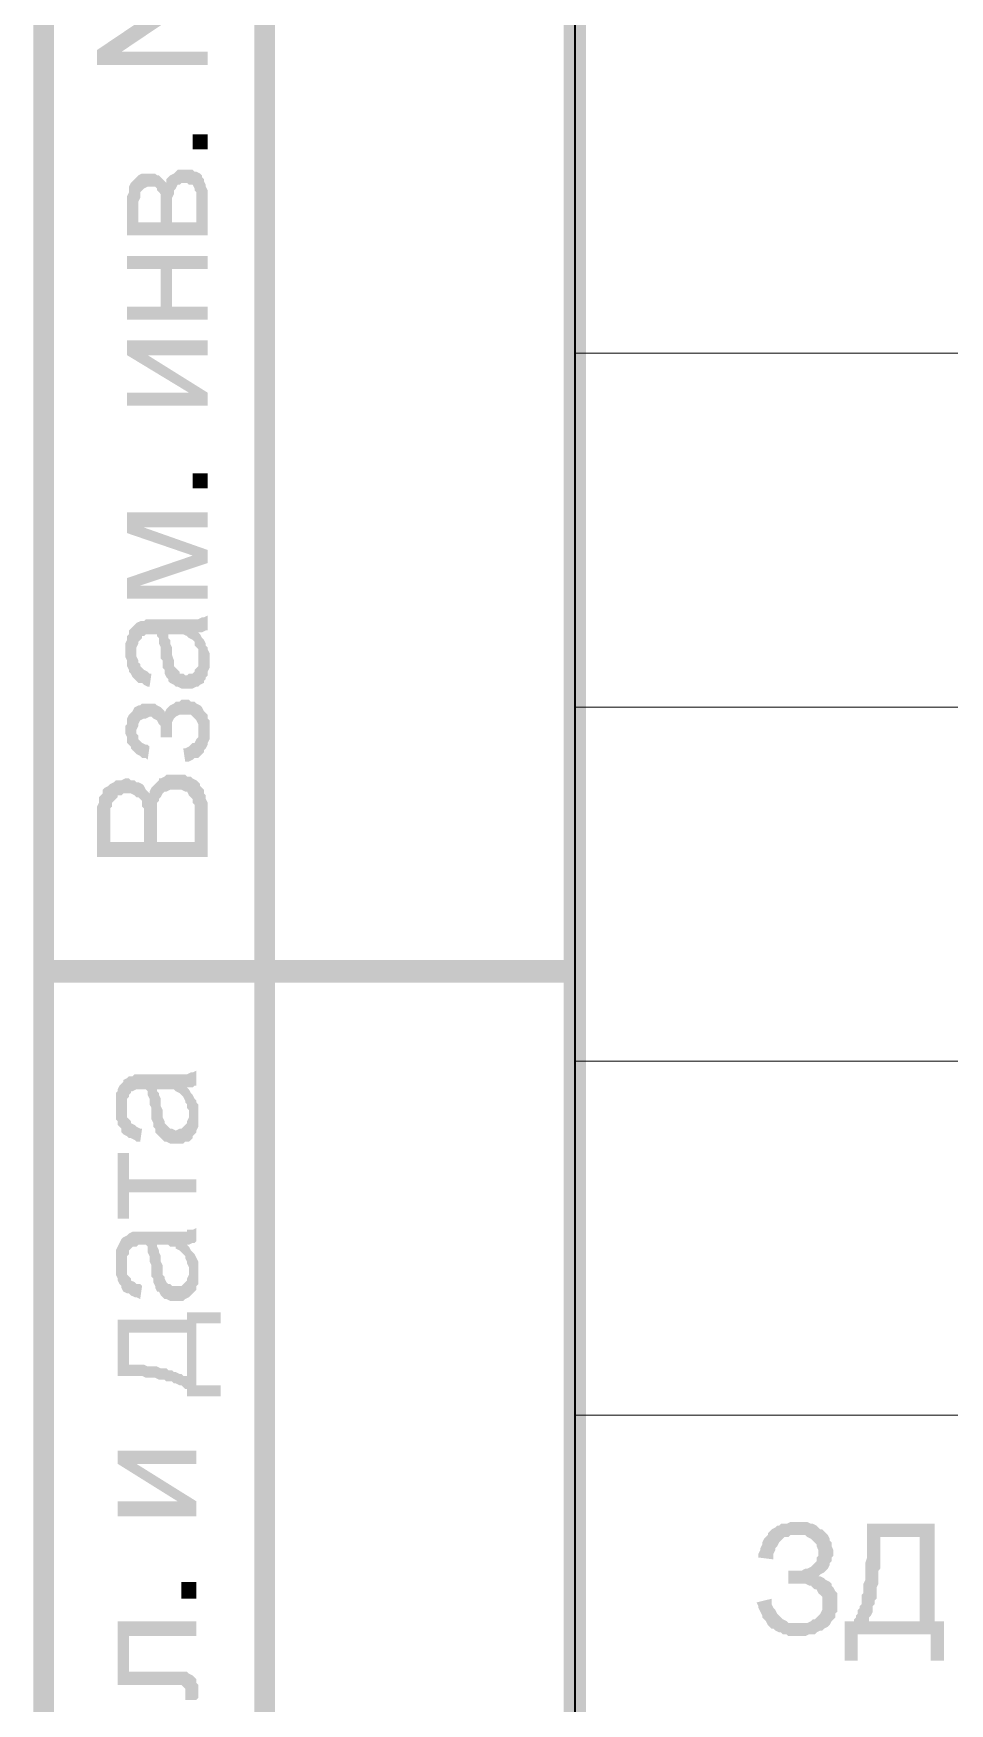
# Model space of a CAD drawing. Header units: millimetres. Extents: x -383313 to -161684, y -117025 to 99224.
# Drawn here: x -373186 to -371115, y -32734 to -28959 of the extents above; entities that cross this region are included whole.
import ezdxf

# ---------------------------------------------------------------- set-up
doc = ezdxf.new("R2010")
doc.units = ezdxf.units.MM
doc.header["$MEASUREMENT"] = 0
doc.layers.add('PDF_Geometry', color=7, linetype='Continuous')
doc.layers.add('PDF_Solid Fills', color=7, linetype='Continuous')

# ---------------------------------------------------------------- blocks, each defined once
blk = doc.blocks.new('A$Cf5759c35')
at = {"layer": 'PDF_Solid Fills'}
for points in [[(-14579.6, -10731.5), (-14579.6, -10765.4), (-14329.8, -10765.4), (-14329.8, -10735.7), (-14524.6, -10735.7)], [(-14511.9, -11078.6), (-14511.9, -11150.6), (-14329.8, -11150.6), (-14329.8, -11065.9), (-14329.8, -11065.9), (-14329.8, -11057.5), (-14329.8, -11049), (-14334.1, -11040.5), (-14334.1, -11036.3), (-14338.3, -11027.8), (-14338.3, -11023.6), (-14342.5, -11019.4), (-14342.5, -11015.1), (-14346.8, -11010.9), (-14355.2, -11006.7), (-14355.2, -11121), (-14410.3, -11121), (-14410.3, -11082.9), (-14414.5, -11015.1), (-14418.7, -11019.4), (-14423, -11023.6), (-14423, -11032.1), (-14427.2, -11027.8), (-14431.4, -11023.6), (-14435.7, -11121), (-14486.5, -11121), (-14486.5, -11087.1), (-14490.7, -11019.4), (-14494.9, -11023.6), (-14499.2, -11027.8), (-14503.4, -11032.1), (-14507.6, -11040.5), (-14507.6, -11044.8), (-14507.6, -11049), (-14507.6, -11053.2), (-14511.9, -11061.7), (-14511.9, -11070.2)], [(-14490.7, -11019.4), (-14486.5, -11087.1), (-14486.5, -11074.4), (-14482.2, -11065.9), (-14482.2, -11061.7), (-14482.2, -11053.2), (-14478, -11049), (-14478, -11049), (-14473.8, -11044.8), (-14465.3, -11040.5), (-14461.1, -11040.5), (-14456.8, -11040.5), (-14448.4, -11040.5), (-14444.1, -11044.8), (-14444.1, -11049), (-14439.9, -11053.2), (-14435.7, -11057.5), (-14435.7, -11061.7), (-14435.7, -11070.2), (-14435.7, -11078.6), (-14435.7, -11087.1), (-14435.7, -11121), (-14431.4, -11023.6), (-14435.7, -11019.4), (-14439.9, -11015.1), (-14444.1, -11015.1), (-14448.4, -11010.9), (-14456.8, -11010.9), (-14461.1, -11010.9), (-14465.3, -11010.9), (-14473.8, -11010.9), (-14478, -11010.9), (-14486.5, -11015.1)], [(-14414.5, -11015.1), (-14410.3, -11082.9), (-14410.3, -11065.9), (-14406, -11057.5), (-14406, -11053.2), (-14406, -11049), (-14401.8, -11044.8), (-14397.6, -11036.3), (-14393.3, -11036.3), (-14389.1, -11032.1), (-14380.6, -11032.1), (-14376.4, -11032.1), (-14372.2, -11036.3), (-14363.7, -11036.3), (-14359.5, -11044.8), (-14359.5, -11044.8), (-14359.5, -11049), (-14355.2, -11053.2), (-14355.2, -11061.7), (-14355.2, -11070.2), (-14355.2, -11078.6), (-14355.2, -11121), (-14355.2, -11006.7), (-14359.5, -11006.7), (-14363.7, -11002.4), (-14372.2, -11002.4), (-14380.6, -11002.4), (-14380.6, -11002.4), (-14389.1, -11002.4), (-14397.6, -11002.4), (-14401.8, -11006.7), (-14406, -11010.9)], [(-14511.9, -11197.2), (-14511.9, -11226.8), (-14435.7, -11226.8), (-14435.7, -11311.5), (-14410.3, -11226.8), (-14329.8, -11226.8), (-14329.8, -11197.2)], [(-14511.9, -11311.5), (-14511.9, -11341.1), (-14329.8, -11341.1), (-14329.8, -11311.5), (-14410.3, -11311.5), (-14410.3, -11226.8), (-14435.7, -11311.5)], [(-14511.9, -11387.7), (-14511.9, -11421.5), (-14372.2, -11506.2), (-14329.8, -11535.8), (-14329.8, -11506.2), (-14465.3, -11421.5)], [(-14511.9, -11777.1), (-14511.9, -11823.7), (-14363.7, -11874.5), (-14329.8, -11891.4), (-14329.8, -11861.8), (-14473.8, -11811)], [(-14511.9, -11925.3), (-14511.9, -11971.9), (-14329.8, -11971.9), (-14329.8, -11942.2), (-14482.2, -11942.2)], [(-14516.1, -12090.4), (-14516.1, -12090.4), (-14516.1, -12103.1), (-14511.9, -12111.6), (-14511.9, -12120), (-14511.9, -12124.3), (-14507.6, -12132.7), (-14507.6, -12137), (-14503.4, -12141.2), (-14499.2, -12149.7), (-14494.9, -12153.9), (-14490.7, -12158.1), (-14490.7, -12094.6), (-14490.7, -12090.4), (-14490.7, -12081.9), (-14486.5, -12073.5), (-14486.5, -12069.2), (-14482.2, -12065), (-14478, -12060.8), (-14478, -12056.5), (-14473.8, -12056.5), (-14469.5, -12052.3), (-14461.1, -12052.3), (-14452.6, -12052.3), (-14452.6, -12052.3), (-14444.1, -12052.3), (-14444.1, -12056.5), (-14439.9, -12060.8), (-14439.9, -12065), (-14439.9, -12073.5), (-14435.7, -12081.9), (-14435.7, -12086.2), (-14435.7, -12094.6), (-14435.7, -12107.3), (-14431.4, -12111.6), (-14431.4, -12120), (-14431.4, -12128.5), (-14427.2, -12132.7), (-14427.2, -12137), (-14427.2, -12141.2), (-14423, -12149.7), (-14418.7, -12052.3), (-14410.3, -12052.3), (-14406, -12052.3), (-14397.6, -12052.3), (-14389.1, -12052.3), (-14384.9, -12052.3), (-14376.4, -12056.5), (-14376.4, -12056.5), (-14372.2, -12060.8), (-14363.7, -12065), (-14359.5, -12069.2), (-14359.5, -12077.7), (-14355.2, -12081.9), (-14351, -12086.2), (-14351, -12048.1), (-14351, -12048.1), (-14342.5, -12048.1), (-14334.1, -12043.8), (-14329.8, -12043.8), (-14329.8, -12010), (-14329.8, -12010), (-14338.3, -12014.2), (-14342.5, -12014.2), (-14351, -12018.4), (-14355.2, -12018.4), (-14359.5, -12018.4), (-14363.7, -12018.4), (-14367.9, -12018.4), (-14376.4, -12018.4), (-14384.9, -12018.4), (-14393.3, -12018.4), (-14406, -12018.4), (-14448.4, -12018.4), (-14448.4, -12018.4), (-14456.8, -12018.4), (-14465.3, -12018.4), (-14469.5, -12018.4), (-14473.8, -12022.7), (-14478, -12022.7), (-14482.2, -12022.7), (-14490.7, -12026.9), (-14494.9, -12031.1), (-14499.2, -12035.4), (-14503.4, -12039.6), (-14507.6, -12043.8), (-14507.6, -12052.3), (-14511.9, -12056.5), (-14511.9, -12060.8), (-14511.9, -12065), (-14516.1, -12073.5), (-14516.1, -12081.9)], [(-14423, -12149.7), (-14418.7, -12153.9), (-14418.7, -12158.1), (-14414.5, -12162.4), (-14406, -12166.6), (-14401.8, -12170.8), (-14397.6, -12170.8), (-14389.1, -12175.1), (-14384.9, -12175.1), (-14376.4, -12175.1), (-14376.4, -12175.1), (-14367.9, -12175.1), (-14363.7, -12175.1), (-14355.2, -12170.8), (-14351, -12170.8), (-14346.8, -12166.6), (-14338.3, -12162.4), (-14338.3, -12158.1), (-14334.1, -12153.9), (-14334.1, -12149.7), (-14329.8, -12145.4), (-14329.8, -12137), (-14325.6, -12128.5), (-14325.6, -12124.3), (-14325.6, -12115.8), (-14325.6, -12107.3), (-14325.6, -12098.9), (-14325.6, -12094.6), (-14329.8, -12086.2), (-14329.8, -12081.9), (-14334.1, -12077.7), (-14334.1, -12073.5), (-14338.3, -12065), (-14342.5, -12060.8), (-14346.8, -12052.3), (-14351, -12107.3), (-14351, -12107.3), (-14351, -12115.8), (-14351, -12124.3), (-14355.2, -12128.5), (-14359.5, -12132.7), (-14359.5, -12137), (-14363.7, -12141.2), (-14372.2, -12141.2), (-14376.4, -12145.4), (-14380.6, -12145.4), (-14384.9, -12141.2), (-14393.3, -12141.2), (-14393.3, -12137), (-14397.6, -12132.7), (-14401.8, -12128.5), (-14406, -12124.3), (-14406, -12115.8), (-14406, -12111.6), (-14410.3, -12098.9), (-14410.3, -12098.9), (-14410.3, -12090.4), (-14410.3, -12081.9), (-14414.5, -12073.5), (-14414.5, -12065), (-14418.7, -12060.8), (-14418.7, -12056.5), (-14418.7, -12052.3)], [(-14490.7, -12158.1), (-14486.5, -12162.4), (-14478, -12162.4), (-14473.8, -12166.6), (-14465.3, -12170.8), (-14461.1, -12170.8), (-14456.8, -12141.2), (-14461.1, -12141.2), (-14465.3, -12137), (-14473.8, -12132.7), (-14478, -12128.5), (-14482.2, -12124.3), (-14482.2, -12120), (-14486.5, -12115.8), (-14486.5, -12111.6), (-14490.7, -12103.1), (-14490.7, -12094.6)], [(-14516.1, -12268.2), (-14516.1, -12276.7), (-14511.9, -12285.1), (-14511.9, -12297.8), (-14507.6, -12302.1), (-14503.4, -12306.3), (-14503.4, -12310.5), (-14499.2, -12314.8), (-14494.9, -12319), (-14490.7, -12323.2), (-14482.2, -12327.5), (-14478, -12331.7), (-14469.5, -12331.7), (-14465.3, -12335.9), (-14461.1, -12306.3), (-14465.3, -12302.1), (-14469.5, -12302.1), (-14478, -12297.8), (-14482.2, -12293.6), (-14486.5, -12289.4), (-14486.5, -12280.9), (-14490.7, -12276.7), (-14490.7, -12268.2), (-14494.9, -12217.4), (-14499.2, -12225.9), (-14499.2, -12225.9), (-14503.4, -12230.1), (-14507.6, -12234.3), (-14511.9, -12242.8), (-14511.9, -12247), (-14511.9, -12255.5), (-14516.1, -12259.7)], [(-14494.9, -12217.4), (-14490.7, -12268.2), (-14490.7, -12268.2), (-14486.5, -12259.7), (-14486.5, -12255.5), (-14482.2, -12247), (-14482.2, -12247), (-14473.8, -12242.8), (-14469.5, -12242.8), (-14461.1, -12238.6), (-14456.8, -12238.6), (-14452.6, -12242.8), (-14444.1, -12247), (-14444.1, -12247), (-14439.9, -12255.5), (-14435.7, -12259.7), (-14435.7, -12264), (-14435.7, -12268.2), (-14435.7, -12276.7), (-14435.7, -12285.1), (-14410.3, -12285.1), (-14410.3, -12285.1), (-14410.3, -12280.9), (-14414.5, -12213.2), (-14418.7, -12217.4), (-14423, -12221.6), (-14427.2, -12230.1), (-14427.2, -12225.9), (-14431.4, -12221.6), (-14435.7, -12217.4), (-14444.1, -12213.2), (-14448.4, -12208.9), (-14452.6, -12208.9), (-14461.1, -12208.9), (-14461.1, -12208.9), (-14469.5, -12208.9), (-14478, -12208.9), (-14482.2, -12213.2), (-14486.5, -12213.2)], [(-14414.5, -12213.2), (-14410.3, -12280.9), (-14410.3, -12251.3), (-14410.3, -12251.3), (-14406, -12242.8), (-14401.8, -12238.6), (-14393.3, -12234.3), (-14389.1, -12234.3), (-14380.6, -12234.3), (-14376.4, -12234.3), (-14367.9, -12234.3), (-14363.7, -12238.6), (-14359.5, -12242.8), (-14359.5, -12242.8), (-14355.2, -12247), (-14351, -12255.5), (-14351, -12259.7), (-14351, -12268.2), (-14346.8, -12213.2), (-14355.2, -12208.9), (-14359.5, -12204.7), (-14367.9, -12204.7), (-14372.2, -12200.5), (-14380.6, -12200.5), (-14380.6, -12200.5), (-14389.1, -12200.5), (-14393.3, -12204.7), (-14401.8, -12204.7), (-14406, -12208.9), (-14406, -12208.9)], [(-14384.9, -12310.5), (-14380.6, -12340.2), (-14372.2, -12340.2), (-14363.7, -12335.9), (-14359.5, -12331.7), (-14351, -12331.7), (-14346.8, -12327.5), (-14342.5, -12323.2), (-14338.3, -12319), (-14338.3, -12314.8), (-14334.1, -12310.5), (-14329.8, -12302.1), (-14329.8, -12297.8), (-14325.6, -12289.4), (-14325.6, -12285.1), (-14325.6, -12276.7), (-14325.6, -12268.2), (-14325.6, -12264), (-14325.6, -12255.5), (-14325.6, -12247), (-14329.8, -12242.8), (-14329.8, -12234.3), (-14334.1, -12230.1), (-14338.3, -12225.9), (-14342.5, -12217.4), (-14342.5, -12217.4), (-14346.8, -12213.2), (-14351, -12268.2), (-14351, -12272.4), (-14351, -12276.7), (-14351, -12285.1), (-14355.2, -12289.4), (-14359.5, -12297.8), (-14363.7, -12297.8), (-14367.9, -12302.1), (-14372.2, -12306.3), (-14380.6, -12310.5)], [(-14579.6, -12462.9), (-14579.6, -12556.1), (-14329.8, -12556.1), (-14329.8, -12433.3), (-14334.1, -12424.8), (-14334.1, -12420.6), (-14334.1, -12416.4), (-14338.3, -12412.1), (-14338.3, -12403.7), (-14342.5, -12399.4), (-14346.8, -12395.2), (-14346.8, -12391), (-14351, -12386.7), (-14355.2, -12382.5), (-14359.5, -12522.2), (-14444.1, -12522.2), (-14444.1, -12467.2), (-14444.1, -12386.7), (-14448.4, -12391), (-14452.6, -12395.2), (-14456.8, -12399.4), (-14461.1, -12407.9), (-14461.1, -12416.4), (-14461.1, -12412.1), (-14465.3, -12407.9), (-14469.5, -12403.7), (-14473.8, -12522.2), (-14550, -12522.2), (-14550, -12475.6), (-14550, -12391), (-14554.2, -12395.2), (-14562.7, -12399.4), (-14566.9, -12403.7), (-14566.9, -12412.1), (-14571.1, -12416.4), (-14575.4, -12420.6), (-14575.4, -12424.8), (-14575.4, -12433.3), (-14579.6, -12441.8), (-14579.6, -12446), (-14579.6, -12454.5)], [(-14550, -12391), (-14550, -12475.6), (-14550, -12446), (-14545.7, -12441.8), (-14545.7, -12437.5), (-14545.7, -12433.3), (-14541.5, -12429.1), (-14537.3, -12424.8), (-14533, -12420.6), (-14533, -12416.4), (-14524.6, -12416.4), (-14520.3, -12412.1), (-14511.9, -12412.1), (-14507.6, -12412.1), (-14503.4, -12412.1), (-14494.9, -12416.4), (-14490.7, -12420.6), (-14486.5, -12420.6), (-14482.2, -12424.8), (-14478, -12429.1), (-14478, -12437.5), (-14478, -12441.8), (-14473.8, -12446), (-14473.8, -12454.5), (-14473.8, -12458.7), (-14473.8, -12471.4), (-14473.8, -12522.2), (-14469.5, -12403.7), (-14473.8, -12395.2), (-14478, -12391), (-14486.5, -12386.7), (-14490.7, -12386.7), (-14494.9, -12382.5), (-14503.4, -12382.5), (-14507.6, -12378.3), (-14516.1, -12378.3), (-14516.1, -12378.3), (-14524.6, -12382.5), (-14528.8, -12382.5), (-14537.3, -12382.5), (-14541.5, -12386.7)], [(-14444.1, -12386.7), (-14444.1, -12467.2), (-14444.1, -12433.3), (-14439.9, -12429.1), (-14439.9, -12424.8), (-14435.7, -12420.6), (-14431.4, -12412.1), (-14427.2, -12407.9), (-14423, -12407.9), (-14414.5, -12403.7), (-14410.3, -12403.7), (-14401.8, -12403.7), (-14401.8, -12403.7), (-14393.3, -12403.7), (-14389.1, -12403.7), (-14380.6, -12407.9), (-14376.4, -12407.9), (-14372.2, -12416.4), (-14367.9, -12420.6), (-14363.7, -12424.8), (-14363.7, -12433.3), (-14359.5, -12437.5), (-14359.5, -12441.8), (-14359.5, -12446), (-14359.5, -12450.2), (-14359.5, -12462.9), (-14359.5, -12522.2), (-14355.2, -12382.5), (-14363.7, -12378.3), (-14367.9, -12374), (-14376.4, -12374), (-14380.6, -12369.8), (-14389.1, -12369.8), (-14393.3, -12369.8), (-14401.8, -12369.8), (-14410.3, -12369.8), (-14414.5, -12369.8), (-14423, -12369.8), (-14427.2, -12374), (-14435.7, -12378.3), (-14439.9, -12378.3), (-14439.9, -12382.5)], [(-14537.3, -13119.1), (-14537.3, -13119.1), (-14537.3, -13148.7), (-14533, -13153), (-14533, -13161.4), (-14528.8, -13165.7), (-14524.6, -13169.9), (-14524.6, -13178.4), (-14520.3, -13182.6), (-14511.9, -13186.8), (-14511.9, -13123.3), (-14511.9, -13119.1), (-14511.9, -13110.6), (-14511.9, -13102.2), (-14507.6, -13097.9), (-14507.6, -13093.7), (-14503.4, -13089.5), (-14503.4, -13085.2), (-14499.2, -13085.2), (-14490.7, -13081), (-14486.5, -13081), (-14478, -13081), (-14473.8, -13081), (-14469.5, -13081), (-14465.3, -13085.2), (-14465.3, -13089.5), (-14465.3, -13093.7), (-14461.1, -13102.2), (-14461.1, -13110.6), (-14461.1, -13114.9), (-14456.8, -13123.3), (-14456.8, -13136), (-14456.8, -13140.3), (-14456.8, -13148.7), (-14452.6, -13157.2), (-14452.6, -13161.4), (-14452.6, -13165.7), (-14448.4, -13169.9), (-14448.4, -13178.4), (-14444.1, -13081), (-14431.4, -13081), (-14427.2, -13081), (-14418.7, -13081), (-14414.5, -13081), (-14406, -13081), (-14401.8, -13085.2), (-14401.8, -13085.2), (-14393.3, -13089.5), (-14389.1, -13093.7), (-14384.9, -13097.9), (-14380.6, -13106.4), (-14380.6, -13110.6), (-14376.4, -13114.9), (-14376.4, -13076.8), (-14372.2, -13076.8), (-14363.7, -13076.8), (-14359.5, -13072.5), (-14355.2, -13072.5), (-14355.2, -13038.7), (-14355.2, -13038.7), (-14363.7, -13042.9), (-14367.9, -13042.9), (-14376.4, -13047.1), (-14376.4, -13047.1), (-14380.6, -13047.1), (-14384.9, -13047.1), (-14393.3, -13047.1), (-14401.8, -13047.1), (-14410.3, -13047.1), (-14418.7, -13047.1), (-14427.2, -13047.1), (-14469.5, -13047.1), (-14469.5, -13047.1), (-14478, -13047.1), (-14486.5, -13047.1), (-14494.9, -13047.1), (-14499.2, -13051.4), (-14499.2, -13051.4), (-14507.6, -13051.4), (-14511.9, -13055.6), (-14520.3, -13059.8), (-14520.3, -13064.1), (-14524.6, -13068.3), (-14528.8, -13072.5), (-14533, -13081), (-14533, -13085.2), (-14537.3, -13089.5), (-14537.3, -13093.7), (-14537.3, -13102.2), (-14537.3, -13110.6)], [(-14448.4, -13178.4), (-14444.1, -13182.6), (-14439.9, -13186.8), (-14435.7, -13191.1), (-14431.4, -13195.3), (-14427.2, -13199.5), (-14423, -13199.5), (-14414.5, -13203.8), (-14406, -13203.8), (-14401.8, -13203.8), (-14401.8, -13203.8), (-14393.3, -13203.8), (-14384.9, -13203.8), (-14380.6, -13199.5), (-14372.2, -13199.5), (-14367.9, -13195.3), (-14363.7, -13191.1), (-14363.7, -13186.8), (-14359.5, -13182.6), (-14355.2, -13178.4), (-14355.2, -13174.1), (-14351, -13165.7), (-14351, -13157.2), (-14351, -13153), (-14351, -13144.5), (-14351, -13136), (-14351, -13127.6), (-14351, -13123.3), (-14351, -13114.9), (-14355.2, -13110.6), (-14355.2, -13106.4), (-14359.5, -13102.2), (-14363.7, -13093.7), (-14367.9, -13089.5), (-14372.2, -13081), (-14372.2, -13136), (-14372.2, -13136), (-14372.2, -13144.5), (-14376.4, -13153), (-14376.4, -13157.2), (-14380.6, -13161.4), (-14384.9, -13165.7), (-14389.1, -13169.9), (-14393.3, -13169.9), (-14401.8, -13174.1), (-14401.8, -13174.1), (-14410.3, -13169.9), (-14414.5, -13169.9), (-14418.7, -13165.7), (-14423, -13161.4), (-14427.2, -13157.2), (-14427.2, -13153), (-14431.4, -13144.5), (-14431.4, -13140.3), (-14431.4, -13127.6), (-14431.4, -13127.6), (-14435.7, -13119.1), (-14435.7, -13110.6), (-14435.7, -13102.2), (-14439.9, -13093.7), (-14439.9, -13089.5), (-14444.1, -13085.2), (-14444.1, -13081)], [(-14376.4, -13114.9), (-14376.4, -13123.3), (-14372.2, -13127.6), (-14372.2, -13136), (-14372.2, -13081), (-14376.4, -13076.8)], [(-14511.9, -13186.8), (-14507.6, -13191.1), (-14503.4, -13191.1), (-14494.9, -13195.3), (-14490.7, -13199.5), (-14482.2, -13199.5), (-14478, -13169.9), (-14482.2, -13169.9), (-14490.7, -13165.7), (-14494.9, -13161.4), (-14503.4, -13157.2), (-14503.4, -13153), (-14507.6, -13148.7), (-14511.9, -13144.5), (-14511.9, -13140.3), (-14511.9, -13131.8), (-14511.9, -13123.3)], [(-14533, -13224.9), (-14533, -13373.1), (-14507.6, -13373.1), (-14507.6, -13313.8), (-14355.2, -13313.8), (-14355.2, -13284.2), (-14507.6, -13284.2), (-14507.6, -13224.9)], [(-14537.3, -13470.5), (-14537.3, -13470.5), (-14537.3, -13500.1), (-14533, -13508.6), (-14533, -13512.8), (-14528.8, -13521.3), (-14524.6, -13525.5), (-14524.6, -13529.7), (-14520.3, -13538.2), (-14511.9, -13542.4), (-14511.9, -13478.9), (-14511.9, -13474.7), (-14511.9, -13466.2), (-14511.9, -13457.8), (-14507.6, -13453.5), (-14507.6, -13445.1), (-14503.4, -13440.8), (-14503.4, -13440.8), (-14499.2, -13436.6), (-14490.7, -13436.6), (-14486.5, -13432.4), (-14478, -13432.4), (-14473.8, -13432.4), (-14469.5, -13432.4), (-14465.3, -13436.6), (-14465.3, -13445.1), (-14465.3, -13449.3), (-14461.1, -13457.8), (-14461.1, -13462), (-14461.1, -13470.5), (-14456.8, -13478.9), (-14456.8, -13487.4), (-14456.8, -13495.9), (-14456.8, -13504.3), (-14452.6, -13508.6), (-14452.6, -13517), (-14452.6, -13517), (-14448.4, -13525.5), (-14448.4, -13529.7), (-14444.1, -13432.4), (-14431.4, -13432.4), (-14427.2, -13432.4), (-14418.7, -13432.4), (-14414.5, -13436.6), (-14406, -13436.6), (-14401.8, -13436.6), (-14401.8, -13440.8), (-14393.3, -13445.1), (-14389.1, -13449.3), (-14384.9, -13453.5), (-14380.6, -13457.8), (-14380.6, -13462), (-14376.4, -13470.5), (-14376.4, -13432.4), (-14372.2, -13432.4), (-14363.7, -13428.1), (-14359.5, -13428.1), (-14355.2, -13423.9), (-14355.2, -13394.3), (-14355.2, -13394.3), (-14363.7, -13398.5), (-14367.9, -13398.5), (-14376.4, -13398.5), (-14376.4, -13402.7), (-14380.6, -13402.7), (-14384.9, -13402.7), (-14393.3, -13402.7), (-14401.8, -13402.7), (-14410.3, -13402.7), (-14418.7, -13402.7), (-14427.2, -13402.7), (-14469.5, -13402.7), (-14469.5, -13402.7), (-14478, -13402.7), (-14486.5, -13402.7), (-14494.9, -13402.7), (-14499.2, -13402.7), (-14499.2, -13402.7), (-14507.6, -13407), (-14511.9, -13411.2), (-14520.3, -13415.4), (-14520.3, -13415.4), (-14524.6, -13419.7), (-14528.8, -13428.1), (-14533, -13436.6), (-14533, -13436.6), (-14537.3, -13445.1), (-14537.3, -13449.3), (-14537.3, -13457.8), (-14537.3, -13466.2)], [(-14448.4, -13529.7), (-14444.1, -13538.2), (-14439.9, -13538.2), (-14435.7, -13546.7), (-14431.4, -13550.9), (-14427.2, -13555.1), (-14423, -13555.1), (-14414.5, -13559.4), (-14406, -13559.4), (-14401.8, -13559.4), (-14401.8, -13559.4), (-14393.3, -13559.4), (-14384.9, -13559.4), (-14380.6, -13555.1), (-14372.2, -13550.9), (-14367.9, -13546.7), (-14363.7, -13542.4), (-14363.7, -13542.4), (-14359.5, -13538.2), (-14355.2, -13534), (-14355.2, -13525.5), (-14351, -13521.3), (-14351, -13512.8), (-14351, -13504.3), (-14351, -13495.9), (-14351, -13491.6), (-14351, -13483.2), (-14351, -13474.7), (-14351, -13470.5), (-14355.2, -13462), (-14355.2, -13462), (-14359.5, -13453.5), (-14363.7, -13449.3), (-14367.9, -13445.1), (-14372.2, -13436.6), (-14372.2, -13491.6), (-14372.2, -13491.6), (-14372.2, -13500.1), (-14376.4, -13508.6), (-14376.4, -13512.8), (-14380.6, -13517), (-14384.9, -13521.3), (-14389.1, -13525.5), (-14393.3, -13525.5), (-14401.8, -13525.5), (-14401.8, -13525.5), (-14410.3, -13525.5), (-14414.5, -13521.3), (-14418.7, -13521.3), (-14423, -13517), (-14427.2, -13508.6), (-14427.2, -13504.3), (-14431.4, -13500.1), (-14431.4, -13491.6), (-14431.4, -13483.2), (-14431.4, -13478.9), (-14435.7, -13470.5), (-14435.7, -13462), (-14435.7, -13457.8), (-14439.9, -13449.3), (-14439.9, -13445.1), (-14444.1, -13436.6), (-14444.1, -13432.4)], [(-14376.4, -13470.5), (-14376.4, -13474.7), (-14372.2, -13483.2), (-14372.2, -13491.6), (-14372.2, -13436.6), (-14376.4, -13432.4)], [(-14511.9, -13542.4), (-14507.6, -13542.4), (-14503.4, -13546.7), (-14494.9, -13550.9), (-14490.7, -13550.9), (-14482.2, -13555.1), (-14478, -13525.5), (-14482.2, -13521.3), (-14490.7, -13521.3), (-14494.9, -13517), (-14503.4, -13512.8), (-14503.4, -13508.6), (-14507.6, -13504.3), (-14511.9, -13500.1), (-14511.9, -13491.6), (-14511.9, -13487.4), (-14511.9, -13478.9)], [(-14533, -13601.7), (-14533, -13728.7), (-14511.9, -13728.7), (-14507.6, -13631.3), (-14376.4, -13631.3), (-14376.4, -13728.7), (-14376.4, -13758.3), (-14376.4, -13775.3), (-14300.2, -13775.3), (-14300.2, -13749.9), (-14355.2, -13749.9), (-14355.2, -13610.2), (-14376.4, -13584.8), (-14376.4, -13601.7)], [(-14511.9, -13728.7), (-14478, -13728.7), (-14469.5, -13732.9), (-14448.4, -13732.9), (-14439.9, -13737.2), (-14435.7, -13737.2), (-14427.2, -13737.2), (-14423, -13741.4), (-14414.5, -13741.4), (-14410.3, -13741.4), (-14406, -13745.6), (-14401.8, -13745.6), (-14393.3, -13749.9), (-14389.1, -13749.9), (-14384.9, -13754.1), (-14380.6, -13758.3), (-14376.4, -13758.3), (-14376.4, -13728.7), (-14380.6, -13728.7), (-14384.9, -13728.7), (-14389.1, -13724.5), (-14393.3, -13724.5), (-14401.8, -13720.2), (-14406, -13720.2), (-14410.3, -13716), (-14418.7, -13716), (-14423, -13711.8), (-14431.4, -13711.8), (-14435.7, -13711.8), (-14444.1, -13707.5), (-14452.6, -13707.5), (-14456.8, -13707.5), (-14465.3, -13707.5), (-14473.8, -13703.3), (-14482.2, -13703.3), (-14490.7, -13703.3), (-14499.2, -13703.3), (-14507.6, -13703.3), (-14507.6, -13631.3)], [(-14533, -13898), (-14533, -13927.7), (-14397.6, -14012.3), (-14355.2, -14046.2), (-14355.2, -14012.3), (-14490.7, -13927.7)], [(-12996.3, -14058.9), (-13013.3, -14058.9), (-13021.7, -14063.1), (-13034.4, -14063.1), (-13038.7, -14067.4), (-13042.9, -14067.4), (-13047.1, -14071.6), (-13055.6, -14075.8), (-13059.8, -14080.1), (-13064.1, -14084.3), (-13064.1, -14088.5), (-13068.3, -14092.8), (-13072.5, -14097), (-13076.8, -14105.5), (-13076.8, -14109.7), (-13081, -14118.2), (-13081, -14122.4), (-13085.2, -14130.9), (-13085.2, -14139.3), (-13051.4, -14143.6), (-13051.4, -14143.6), (-13051.4, -14139.3), (-13051.4, -14130.9), (-13047.1, -14122.4), (-13047.1, -14118.2), (-13042.9, -14113.9), (-13038.7, -14105.5), (-13034.4, -14101.2), (-13030.2, -14097), (-13026, -14092.8), (-13017.5, -14092.8), (-13013.3, -14088.5), (-13004.8, -14088.5), (-12996.3, -14088.5), (-12932.8, -14084.3), (-12937.1, -14080.1), (-12941.3, -14075.8), (-12945.5, -14075.8), (-12949.8, -14071.6), (-12954, -14067.4), (-12962.5, -14063.1), (-12966.7, -14063.1), (-12975.2, -14058.9), (-12983.6, -14058.9), (-12987.9, -14058.9)], [(-12687.3, -14063.1), (-12721.2, -14092.8), (-12721.2, -14283.3), (-12890.5, -14283.3), (-12890.5, -14372.2), (-12860.9, -14372.2), (-12860.9, -14312.9), (-12695.8, -14312.9), (-12666.1, -14283.3), (-12687.3, -14283.3)], [(-12687.3, -14063.1), (-12839.7, -14063.1), (-12839.7, -14101.2), (-12839.7, -14101.2), (-12839.7, -14113.9), (-12839.7, -14122.4), (-12839.7, -14130.9), (-12839.7, -14139.3), (-12843.9, -14152), (-12843.9, -14160.5), (-12843.9, -14169), (-12843.9, -14177.4), (-12843.9, -14181.7), (-12843.9, -14190.1), (-12848.2, -14198.6), (-12848.2, -14207.1), (-12848.2, -14211.3), (-12848.2, -14219.8), (-12852.4, -14224), (-12852.4, -14232.5), (-12852.4, -14236.7), (-12852.4, -14245.2), (-12856.6, -14249.4), (-12856.6, -14253.6), (-12860.9, -14257.9), (-12860.9, -14262.1), (-12860.9, -14266.3), (-12865.1, -14270.6), (-12865.1, -14274.8), (-12869.3, -14279), (-12869.3, -14283.3), (-12835.5, -14283.3), (-12835.5, -14279), (-12835.5, -14274.8), (-12831.2, -14270.6), (-12827, -14262.1), (-12827, -14257.9), (-12827, -14249.4), (-12822.8, -14245.2), (-12822.8, -14236.7), (-12818.5, -14232.5), (-12818.5, -14224), (-12818.5, -14215.5), (-12818.5, -14207.1), (-12814.3, -14198.6), (-12814.3, -14194.4), (-12814.3, -14185.9), (-12814.3, -14177.4), (-12814.3, -14169), (-12810.1, -14164.7), (-12810.1, -14156.3), (-12810.1, -14147.8), (-12810.1, -14139.3), (-12810.1, -14135.1), (-12810.1, -14126.6), (-12810.1, -14122.4), (-12810.1, -14113.9), (-12810.1, -14109.7), (-12810.1, -14105.5), (-12810.1, -14092.8), (-12721.2, -14092.8)], [(-12932.8, -14084.3), (-12996.3, -14088.5), (-12979.4, -14088.5), (-12975.2, -14092.8), (-12966.7, -14097), (-12962.5, -14101.2), (-12958.2, -14105.5), (-12954, -14109.7), (-12954, -14113.9), (-12949.8, -14122.4), (-12949.8, -14126.6), (-12949.8, -14135.1), (-12954, -14139.3), (-12954, -14147.8), (-12958.2, -14152), (-12962.5, -14156.3), (-12966.7, -14160.5), (-12975.2, -14164.7), (-12979.4, -14164.7), (-12979.4, -14164.7), (-12987.9, -14169), (-12992.1, -14169), (-13000.6, -14169), (-13009, -14169), (-13017.5, -14169), (-13017.5, -14198.6), (-13000.6, -14198.6), (-12992.1, -14198.6), (-12987.9, -14198.6), (-12979.4, -14198.6), (-12970.9, -14202.8), (-12966.7, -14202.8), (-12962.5, -14207.1), (-12958.2, -14211.3), (-12954, -14211.3), (-12949.8, -14219.8), (-12945.5, -14224), (-12941.3, -14228.2), (-12941.3, -14236.7), (-12941.3, -14240.9), (-12941.3, -14245.2), (-12941.3, -14253.6), (-12941.3, -14257.9), (-12945.5, -14266.3), (-12949.8, -14270.6), (-12954, -14274.8), (-12958.2, -14279), (-12962.5, -14279), (-12966.7, -14283.3), (-12975.2, -14287.5), (-12983.6, -14287.5), (-12987.9, -14287.5), (-12996.3, -14287.5), (-13064.1, -14291.7), (-13059.8, -14296), (-13055.6, -14300.2), (-13051.4, -14300.2), (-13047.1, -14304.4), (-13038.7, -14308.7), (-13034.4, -14308.7), (-13030.2, -14312.9), (-13021.7, -14312.9), (-13017.5, -14317.1), (-13009, -14317.1), (-13004.8, -14317.1), (-12996.3, -14317.1), (-12992.1, -14317.1), (-12983.6, -14317.1), (-12979.4, -14317.1), (-12970.9, -14312.9), (-12962.5, -14312.9), (-12958.2, -14312.9), (-12954, -14308.7), (-12945.5, -14304.4), (-12941.3, -14304.4), (-12937.1, -14300.2), (-12928.6, -14296), (-12928.6, -14296), (-12924.4, -14291.7), (-12920.1, -14283.3), (-12915.9, -14279), (-12911.7, -14274.8), (-12911.7, -14266.3), (-12907.4, -14262.1), (-12907.4, -14253.6), (-12907.4, -14249.4), (-12907.4, -14240.9), (-12907.4, -14240.9), (-12907.4, -14232.5), (-12907.4, -14228.2), (-12907.4, -14219.8), (-12911.7, -14215.5), (-12915.9, -14207.1), (-12920.1, -14202.8), (-12920.1, -14198.6), (-12924.4, -14194.4), (-12932.8, -14190.1), (-12937.1, -14185.9), (-12945.5, -14181.7), (-12949.8, -14181.7), (-12949.8, -14181.7), (-12945.5, -14177.4), (-12937.1, -14173.2), (-12932.8, -14169), (-12928.6, -14164.7), (-12924.4, -14156.3), (-12924.4, -14152), (-12920.1, -14147.8), (-12920.1, -14139.3), (-12915.9, -14135.1), (-12915.9, -14126.6), (-12915.9, -14122.4), (-12920.1, -14113.9), (-12920.1, -14105.5), (-12924.4, -14101.2), (-12924.4, -14097), (-12928.6, -14088.5)], [(-13055.6, -14232.5), (-13089.5, -14240.9), (-13085.2, -14249.4), (-13085.2, -14253.6), (-13081, -14262.1), (-13076.8, -14270.6), (-13076.8, -14274.8), (-13072.5, -14279), (-13068.3, -14283.3), (-13064.1, -14291.7), (-12996.3, -14287.5), (-13004.8, -14287.5), (-13009, -14287.5), (-13017.5, -14287.5), (-13021.7, -14283.3), (-13030.2, -14279), (-13034.4, -14274.8), (-13038.7, -14270.6), (-13038.7, -14270.6), (-13042.9, -14266.3), (-13047.1, -14257.9), (-13051.4, -14253.6), (-13055.6, -14245.2), (-13055.6, -14240.9)], [(-14533, -14283.3), (-14533, -14427.2), (-14389.1, -14427.2), (-14384.9, -14431.4), (-14380.6, -14435.7), (-14380.6, -14435.7), (-14380.6, -14439.9), (-14380.6, -14448.4), (-14380.6, -14461.1), (-14355.2, -14461.1), (-14351, -14456.8), (-14351, -14448.4), (-14351, -14444.1), (-14351, -14435.7), (-14351, -14435.7), (-14351, -14427.2), (-14355.2, -14423), (-14355.2, -14414.5), (-14359.5, -14410.3), (-14359.5, -14410.3), (-14363.7, -14406), (-14372.2, -14401.8), (-14376.4, -14397.6), (-14380.6, -14397.6), (-14384.9, -14397.6), (-14393.3, -14397.6), (-14401.8, -14397.6), (-14410.3, -14397.6), (-14418.7, -14397.6), (-14507.6, -14397.6), (-14507.6, -14317.1)]]:
    blk.add_hatch(color=8, dxfattribs=at).paths.add_polyline_path(points)
at = {"layer": 'PDF_Geometry', "color": 8, "lineweight": 35}
blk.add_lwpolyline([(4999.4, -17813.9), (4999.4, -7514.2), (-13500.1, -7514.2), (-13500.1, -17813.9)], close=True, dxfattribs=at)
at = {"layer": 'PDF_Geometry', "color": 8, "lineweight": 13}
for points in [[(-13500.1, -11417.3), (4999.4, -11417.3)], [(-13500.1, -12217.4), (4999.4, -12217.4)], [(-13500.1, -13017.5), (4999.4, -13017.5)], [(-13500.1, -13817.6), (4999.4, -13817.6)]]:
    blk.add_lwpolyline(points, dxfattribs=at)
at = {"layer": 'PDF_Solid Fills', "color": 8, "lineweight": 13}
for points in [[(-13525.5, -17839.3), (-13474.7, -17788.5), (-13525.5, 23207.1)], [(-13474.7, -17788.5), (-13525.5, 23207.1), (-13474.7, 23156.3)], [(-12666.1, -14283.3), (-12695.8, -14312.9), (-12666.1, -14372.2), (-12695.8, -14372.2)]]:
    blk.add_solid(points, dxfattribs=at)
at = {"layer": 'PDF_Solid Fills', "color": 8, "lineweight": 18}
for points in [[(-14677, -10342), (-14723.5, -10291.2), (-14677, -17788.5)], [(-14723.5, -10291.2), (-14677, -17788.5), (-14723.5, -17839.3)], [(-14224, -17813.9), (-14177.4, -17813.9), (-14224, -10316.6)], [(-14177.4, -17813.9), (-14224, -10316.6), (-14177.4, -10316.6)], [(-14579.6, -10731.5), (-14524.6, -10735.7), (-14384.9, -10600.3), (-14329.8, -10604.5)], [(-14329.8, -10955.9), (-14363.7, -10955.9), (-14329.8, -10922), (-14363.7, -10922)], [(-14511.9, -11387.7), (-14465.3, -11421.5), (-14329.8, -11387.7), (-14329.8, -11421.5)], [(-14511.9, -11506.2), (-14511.9, -11535.8), (-14372.2, -11506.2), (-14329.8, -11535.8)], [(-14329.8, -11722.1), (-14363.7, -11722.1), (-14329.8, -11688.2), (-14363.7, -11688.2)], [(-14511.9, -11777.1), (-14473.8, -11811), (-14329.8, -11777.1), (-14329.8, -11811)], [(-14511.9, -11925.3), (-14482.2, -11942.2), (-14363.7, -11874.5), (-14329.8, -11891.4)], [(-14351, -12086.2), (-14351, -12107.3), (-14351, -12048.1), (-14346.8, -12052.3)], [(-13500.1, -12839.7), (-13500.1, -12788.9), (-14702.4, -12839.7)], [(-13500.1, -12788.9), (-14702.4, -12839.7), (-14702.4, -12788.9)], [(-14376.4, -13584.8), (-14355.2, -13610.2), (-14300.2, -13584.8), (-14300.2, -13610.2)], [(-14533, -13898), (-14490.7, -13927.7), (-14355.2, -13898), (-14355.2, -13927.7)], [(-14533, -14012.3), (-14533, -14046.2), (-14397.6, -14012.3), (-14355.2, -14046.2)], [(-14355.2, -14232.5), (-14389.1, -14232.5), (-14355.2, -14194.4), (-14389.1, -14194.4)], [(-14533, -14283.3), (-14507.6, -14317.1), (-14355.2, -14283.3), (-14355.2, -14317.1)]]:
    blk.add_solid(points, dxfattribs=at)

msp = doc.modelspace()

# ---------------------------------------------------------------- block references
at = {"ltscale": 100}
msp.add_blockref('A$Cf5759c35', (-358461.97282, -18264.93104), dxfattribs=at)

doc.saveas('drawing.dxf')
